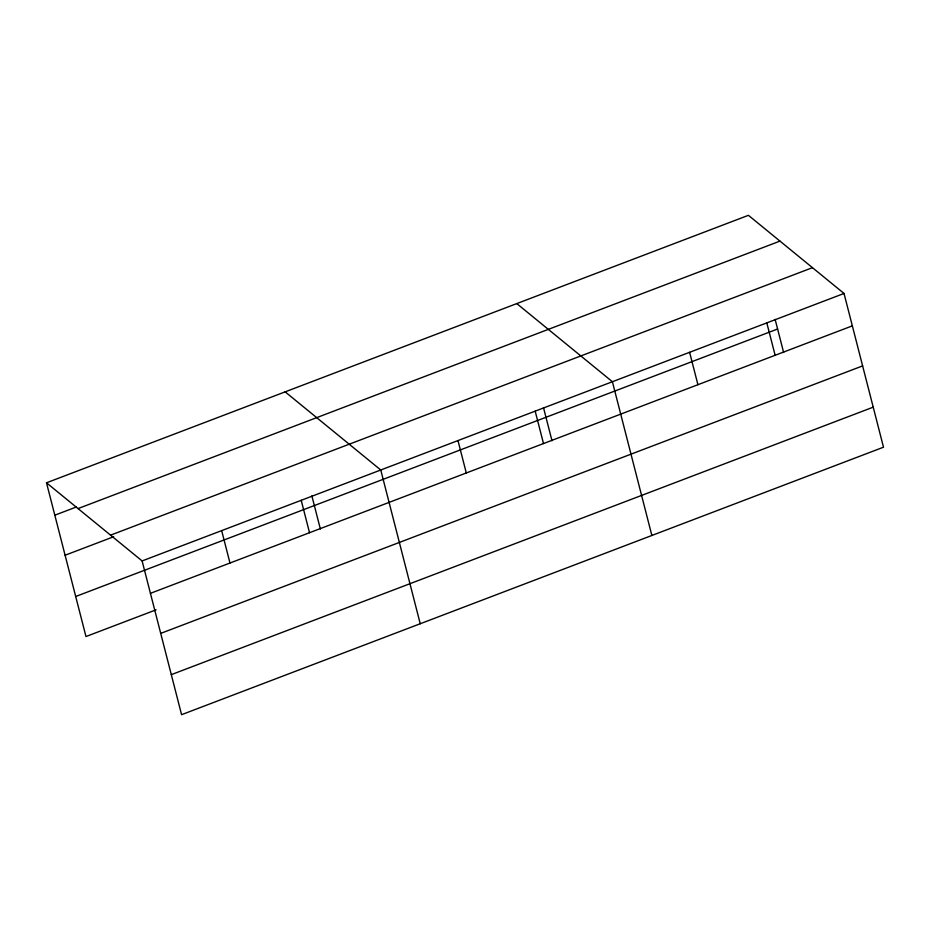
<?xml version="1.0" encoding="UTF-8"?>
<svg xmlns="http://www.w3.org/2000/svg" width="930" height="930" viewBox="0 0 930 930"><rect width="100%" height="100%" fill="white"/><g stroke="black" fill="none" stroke-linecap="round" stroke-linejoin="round"><path stroke-width="1.4" d="M46.5 482.798L748.418 215.318L844.022 293.462L883.5 447.202L181.583 714.682L142.116 560.941L46.5 482.798L85.978 636.538L156.089 609.824M54.824 515.197L76.388 506.978M78.05 508.582L779.968 241.103M110.565 535.157L812.471 267.666M65.1 555.245L113.634 536.75M142.116 560.941L844.022 293.462M75.69 596.502L777.608 329.011M150.428 593.34L852.345 325.86M160.716 633.388L862.621 365.897M171.306 674.645L873.224 407.154M516.778 303.587L612.393 381.73L651.872 535.471M285.15 391.856L380.765 469.999L420.232 623.739M775.132 319.385L783.63 352.493M766.82 322.884L775.132 355.283M689.607 352.307L697.919 384.706M543.504 407.654L552.001 440.762M535.18 411.153L543.504 443.552M457.978 440.576L466.29 472.975M311.875 495.923L320.373 529.031M301.215 500.317L309.527 532.716M221.666 530.623L229.977 563.034"/></g></svg>
